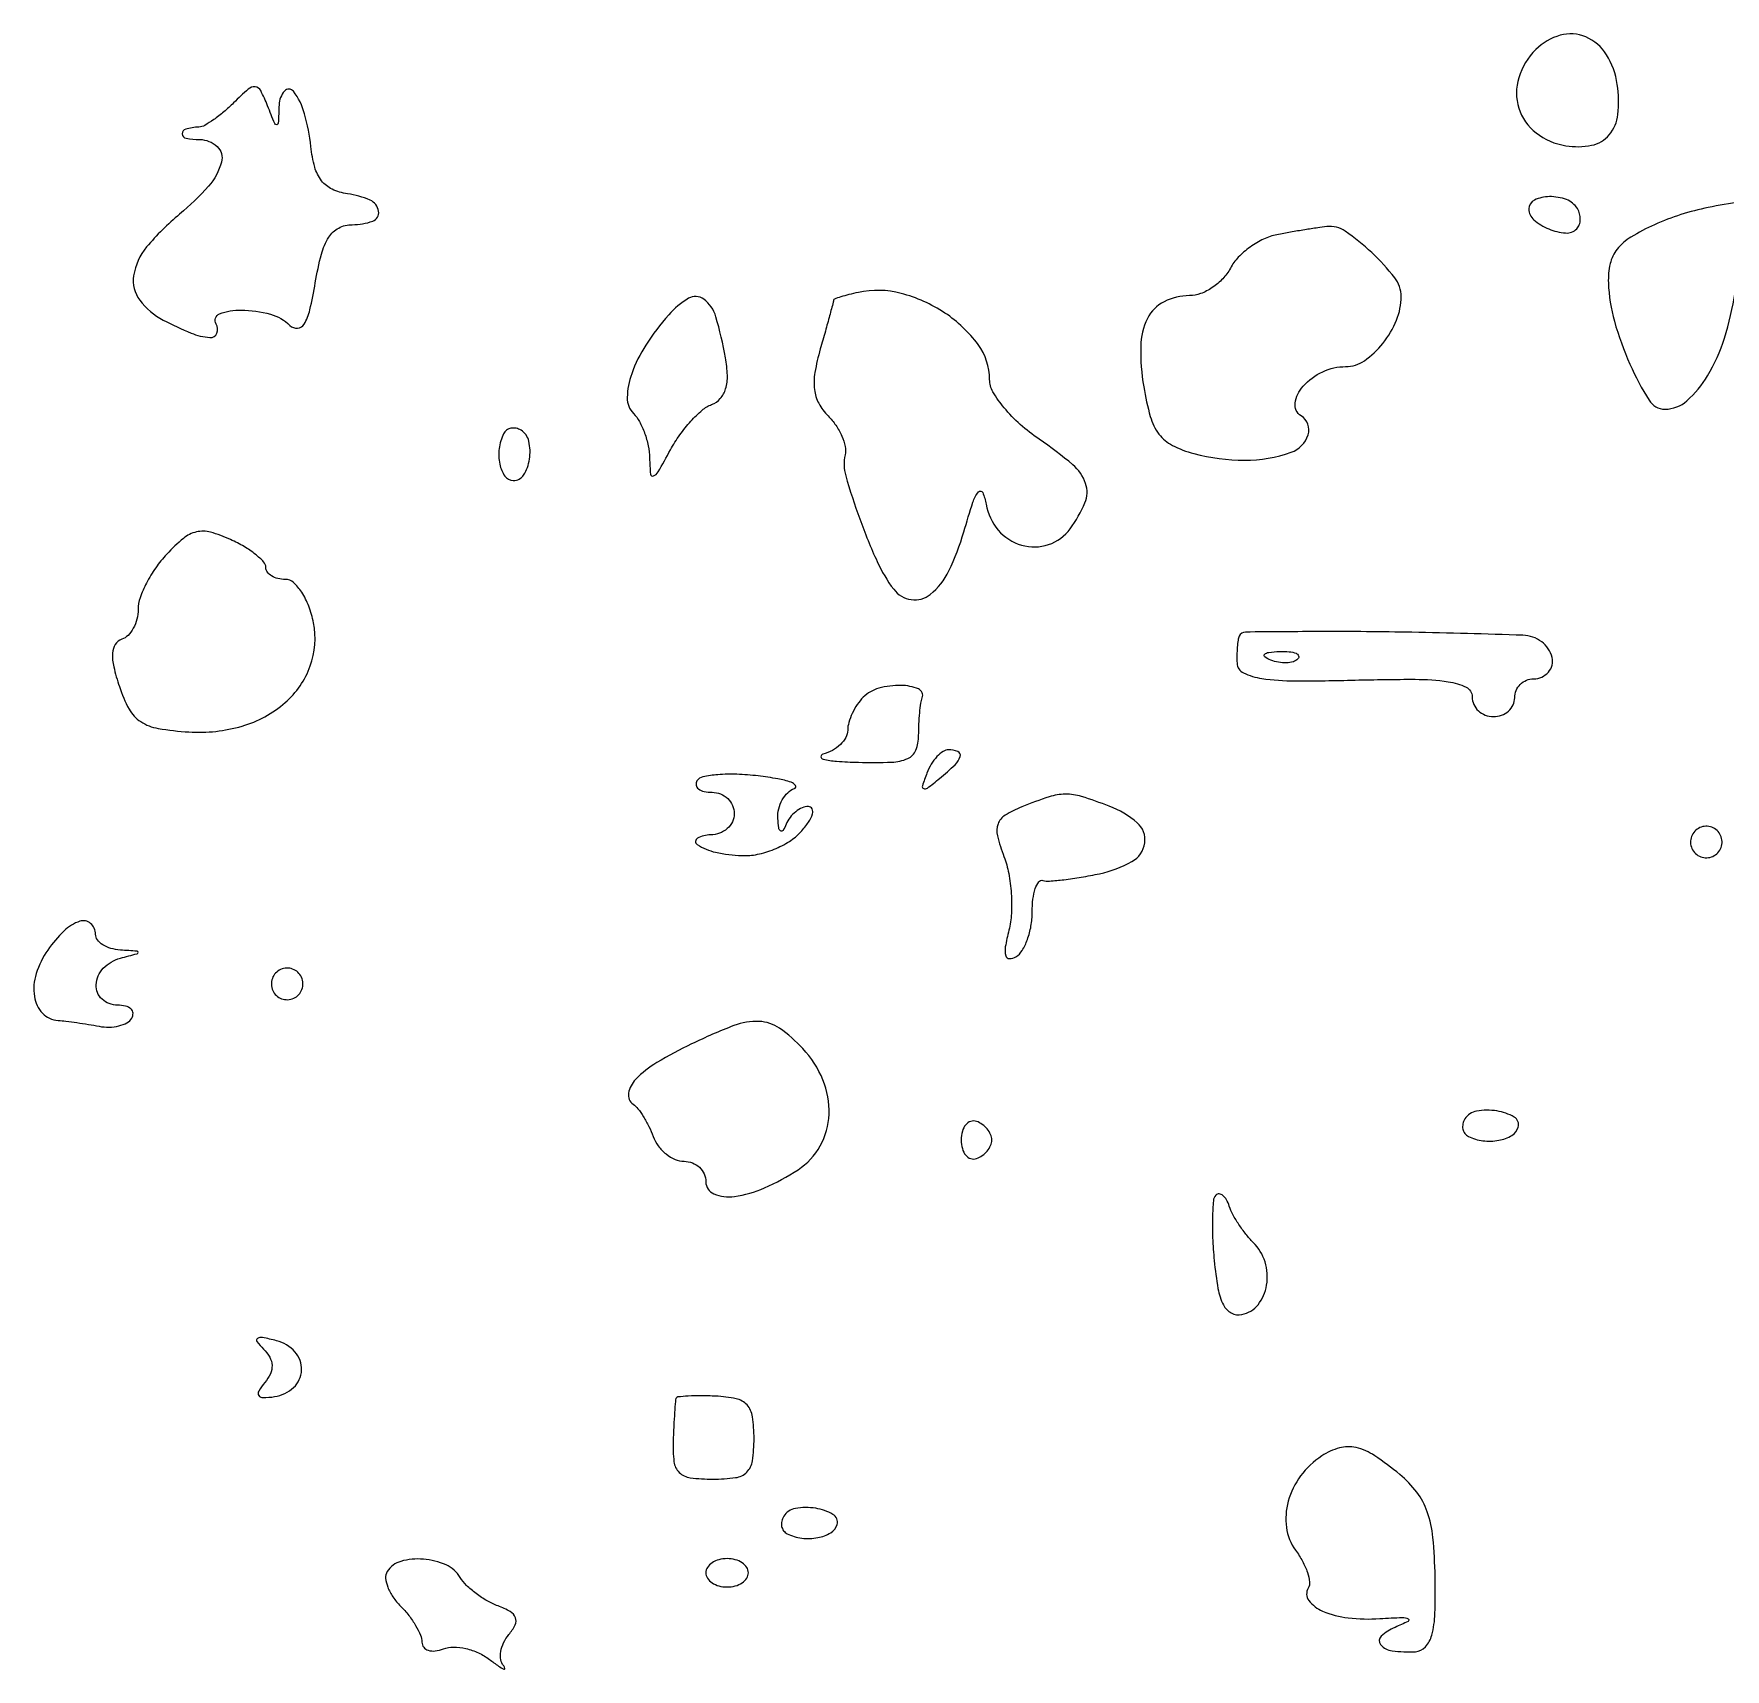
# Model space of a CAD drawing. Extents: x 0 to 5034, y 0 to 2560.
# Drawn here: x 1435.7 to 1554.8, y 1719.2 to 1834.5 of the extents above; entities that cross this region are included whole.
import ezdxf

# ---------------------------------------------------------------- set-up
doc = ezdxf.new("R2010")
doc.units = 0

msp = doc.modelspace()

# ---------------------------------------------------------------- linework, layer by layer
for points in [[(1541.482409, 1833.339552, 0.121898), (1540.286131, 1831.356463, 0.151913), (1540.288964, 1829.214942, 0.153669), (1541.502735, 1827.470124, 0.125357), (1543.600106, 1826.561941, 0.088744), (1545.42118, 1826.594362, 0.171202), (1546.660958, 1827.32735, 0.149192), (1547.272256, 1828.767035, 0.062849), (1547.229365, 1830.890598, 0.10252), (1546.46668, 1832.97963, 0.154612), (1545.008144, 1834.232325, 0.170721), (1543.207219, 1834.348911, 0.128669)], [(1449.729654, 1829.586797, -0.020358), (1449.037163, 1828.948513, -0.023655), (1448.327729, 1828.401687, -0.023589), (1447.692161, 1828.001262, -0.114118), (1447.285714, 1827.880952, 0.046683), (1446.35095, 1827.736013, 0.358715), (1446.106466, 1827.40408, 0.346148), (1446.384425, 1827.087469, 0.045992), (1447.333333, 1827, -0.191201), (1448.561613, 1826.51248, -0.275873), (1448.872841, 1825.416781, -0.115852), (1447.960467, 1823.715589, -0.03902), (1445.925953, 1821.743396, 0.045628), (1443.600834, 1819.429226, 0.13668), (1442.685008, 1817.405077, 0.200891), (1443.111448, 1815.686998, 0.11359), (1444.772534, 1814.27423, 0.021728), (1446.731915, 1813.363424, 0.079729), (1448.058856, 1813.049146, 0.32151), (1448.550071, 1813.349439, 0.243), (1448.5, 1814, -0.471583), (1448.743084, 1814.714953, -0.095337), (1450.26641, 1814.979022, -0.060173), (1452.327665, 1814.69137, -0.132401), (1453.6959, 1813.9041, 0.218271), (1454.233608, 1813.704403, 0.24449), (1454.699661, 1813.992569, 0.077663), (1455.1011, 1814.990588, 0.015013), (1455.483798, 1816.9041, -0.021549), (1455.915313, 1818.924079, -0.07835), (1456.436742, 1820.124001, -0.131616), (1457.13676, 1820.766723, -0.12084), (1458.087898, 1821, 0.085019), (1459.530994, 1821.247167, 0.360864), (1459.947973, 1821.944538, 0.257334), (1459.340709, 1822.731069, 0.067225), (1457.75, 1823.180449, -0.073825), (1456.671439, 1823.500499, -0.11927), (1455.926576, 1824.094583, -0.098694), (1455.447724, 1825.052961, -0.039536), (1455.173053, 1826.5, 0.040568), (1454.727313, 1828.822149, 0.095141), (1453.945395, 1830.39858, 0.475268), (1453.312961, 1830.419651, 0.171847), (1452.929715, 1829.45, -0.003242), (1452.874553, 1828.153243, -0.372401), (1452.765583, 1828.039045, -0.331507), (1452.621977, 1828.125982, -0.002953), (1452.123654, 1829.372511, 0.024693), (1451.637292, 1830.450654, 0.257572), (1451.248807, 1830.712716, 0.205553), (1450.758906, 1830.552438, 0.015939)], [(1541, 1822.106989, 0.218838), (1541.351599, 1821.34213, 0.079209), (1542.394883, 1820.701133, 0.079214), (1543.585694, 1820.41633, 0.218914), (1544.375048, 1820.708381, 0.112362), (1544.552986, 1820.991182, 0.077846), (1544.621794, 1821.36413, 0.072274), (1544.574254, 1821.767811, 0.073142), (1544.413797, 1822.13948, 0.166742), (1543.649023, 1822.766543, 0.091719), (1542.443632, 1822.977688, 0.10994), (1541.394307, 1822.733635, 0.288442)], [(1549.859244, 1821, 0.030756), (1548.191161, 1820.128488, 0.089177), (1547.216773, 1819.272449, 0.112056), (1546.726032, 1818.253681, 0.066031), (1546.59882, 1816.902181, 0.058972), (1547.024402, 1814.193227, 0.036955), (1548.118341, 1811.17306, 0.032811), (1549.466833, 1808.626447, 0.260197), (1550.589124, 1808, 0.184882), (1552.133804, 1808.591381, 0.075126), (1553.590109, 1810.357476, 0.058717), (1554.779948, 1813.005568, 0.039566), (1555.522974, 1816.238639, -0.012165), (1556.029562, 1819.169824, -0.124805), (1556.553603, 1820.272094, -0.201433), (1557.438634, 1820.734126, -0.040572), (1559.253028, 1820.738639, 0.037699), (1560.487355, 1820.734627, 0.055171), (1561.554839, 1820.931461, 0.068814), (1562.344166, 1821.29345, 0.16753), (1562.737237, 1821.788144, 0.49369), (1562.089708, 1822.781397, 0.034268), (1558.217435, 1822.809991, 0.034724), (1553.629845, 1822.20768, 0.055055)], [(1523.247807, 1820.29398, 0.063593), (1522.309764, 1819.985997, 0.044897), (1521.353755, 1819.420725, 0.045223), (1520.523254, 1818.700938, 0.068836), (1519.962624, 1817.930162, -0.066649), (1519.430598, 1817.191975, -0.05556), (1518.691877, 1816.566985, -0.057652), (1517.868517, 1816.142501, -0.090454), (1517.087261, 1816, 0.117897), (1515.29381, 1815.571155, 0.160408), (1514.128113, 1814.400489, 0.113698), (1513.644198, 1812.412203, 0.044136), (1513.86029, 1809.570474, 0.027077), (1514.323435, 1807.482192, 0.093139), (1514.934687, 1806.242642, 0.114544), (1515.877523, 1805.450385, 0.052401), (1517.38704, 1804.87178, 0.065505), (1520.973952, 1804.401007, 0.084604), (1524.24254, 1804.959148, 0.233052), (1525.442691, 1806.184688, 0.346503), (1524.951442, 1807.530011, -0.298626), (1524.532665, 1808.426915, -0.148909), (1525.088765, 1809.610577, -0.098925), (1526.471544, 1810.637399, -0.110832), (1528.087261, 1811, 0.15249), (1529.405131, 1811.411493, 0.073898), (1530.706713, 1812.630932, 0.069869), (1531.670546, 1814.272426, 0.098168), (1532, 1815.934259, 0.167009), (1531.542994, 1817.264302, 0.038754), (1529.926394, 1819.036921, 0.038427), (1528.064095, 1820.534021, 0.179082), (1526.75, 1820.863818, 0.009819), (1526.117513, 1820.782315, 0.003376), (1525.205606, 1820.640253, 0.003353), (1524.201729, 1820.469994, 0.003878)], [(1493.75, 1816.228451, 0.009382), (1493.079154, 1816.07144, 0.015048), (1492.514062, 1815.909699, 0.008857), (1492.060535, 1815.756088, 0.316612), (1492, 1815.670074, -0.065689), (1491.981877, 1815.532726, -0.000672), (1491.726862, 1814.588256, -0.00216), (1491.426548, 1813.500536, -0.001399), (1491.070167, 1812.244659, 0.026734), (1490.688843, 1810.58503, 0.072165), (1490.654691, 1809.379069, 0.094662), (1490.958621, 1808.412084, 0.073157), (1491.619157, 1807.5237, -0.047732), (1492.163879, 1806.863709, -0.046224), (1492.58029, 1806.105503, -0.049916), (1492.817095, 1805.366509, -0.107813), (1492.814456, 1804.772439, 0.126188), (1492.86118, 1803.304165, 0.016133), (1493.847518, 1800.278452, 0.019689), (1495.07803, 1797.257094, 0.056085), (1496.240711, 1795.309441, 0.19511), (1497.477551, 1794.576123, 0.212), (1498.820449, 1794.944908, 0.10914), (1500.126303, 1796.601496, 0.041955), (1501.181661, 1799.352823, -0.00715), (1501.823024, 1801.450578, -0.092651), (1502.210192, 1802.166437, -0.562911), (1502.510019, 1802.125662, -0.060934), (1502.755873, 1801.297279, 0.136627), (1503.607423, 1799.480761, 0.145171), (1505.257607, 1798.417136, 0.153225), (1507.151642, 1798.454793, 0.155091), (1508.673804, 1799.568579, 0.056878), (1509.716148, 1801.398657, 0.186318), (1509.764956, 1802.765553, 0.135497), (1508.856672, 1804.087298, 0.02538), (1506.493167, 1805.878902, -0.03292), (1505.15632, 1806.924358, -0.037218), (1504.026118, 1808.097194, -0.040332), (1503.235675, 1809.223659, -0.133598), (1503, 1810.089947, 0.160465), (1502.187943, 1812.555115, 0.087338), (1499.853635, 1814.774322, 0.082671), (1496.755987, 1816.161087, 0.11731)], [(1480.385271, 1814.648977, 0.035702), (1478.777395, 1812.521042, 0.058443), (1477.777498, 1810.497539, 0.078676), (1477.461863, 1808.812472, 0.206236), (1477.907359, 1807.692641, -0.072559), (1478.329271, 1807.1266, -0.037452), (1478.690798, 1806.318776, -0.036254), (1478.944274, 1805.415054, -0.045394), (1479.040038, 1804.55, 0.017468), (1479.101527, 1803.422078, 0.501095), (1479.314785, 1803.290636, 0.170311), (1479.641643, 1803.573904, 0.005404), (1480.509848, 1805.131426, -0.030558), (1481.165628, 1806.180169, -0.02936), (1481.952494, 1807.155979, -0.030678), (1482.748443, 1807.931098, -0.086312), (1483.413219, 1808.328325, 0.121607), (1484.023847, 1808.753682, 0.108446), (1484.398076, 1809.431772, 0.079774), (1484.521795, 1810.385264, 0.037319), (1484.391224, 1811.626826, 0.026023), (1483.710734, 1814.514639, 0.161641), (1482.858144, 1815.750323, 0.304067), (1481.783005, 1815.810543, 0.07965)], [(1468.754232, 1806.266312, 0.084697), (1468.436116, 1805.221291, 0.082939), (1468.479003, 1804.121909, 0.104464), (1468.84371, 1803.288862, 0.234312), (1469.437328, 1802.972506, 0.26629), (1470.162879, 1803.360605, 0.1021), (1470.575922, 1804.472687, 0.093314), (1470.533019, 1805.735512, 0.201974), (1469.980032, 1806.512341, 0.086456), (1469.629461, 1806.652808, 0.102024), (1469.272696, 1806.654687, 0.11056), (1468.965717, 1806.518222, 0.11748)], [(1445.013325, 1797.783928, 0.035451), (1444.242844, 1796.829487, 0.032659), (1443.591414, 1795.750055, 0.034266), (1443.140121, 1794.709398, 0.085376), (1443, 1793.894772, -0.06198), (1442.914222, 1793.205444, -0.062864), (1442.662188, 1792.561693, -0.069189), (1442.289839, 1792.058325, -0.119058), (1441.85, 1791.783333, 0.173613), (1441.391339, 1791.423268, 0.128147), (1441.194982, 1790.802904, 0.071158), (1441.281685, 1789.846818, 0.021884), (1441.677721, 1788.45, 0.044737), (1442.36451, 1786.867463, 0.124087), (1443.181569, 1785.982952, 0.103391), (1444.415297, 1785.501514, 0.02578), (1446.577721, 1785.252919, 0.086165), (1450.320933, 1785.662531, 0.10995), (1453.359139, 1787.321992, 0.126272), (1455.130887, 1789.908181, 0.137564), (1455.361855, 1792.940727, 0.04082), (1455.026439, 1794.111621, 0.053904), (1454.525826, 1795.101339, 0.065345), (1453.946206, 1795.780486, 0.185535), (1453.375, 1796, -0.059147), (1452.849145, 1796.062424, -0.078112), (1452.403906, 1796.246599, -0.096575), (1452.105679, 1796.51928, -0.160754), (1452, 1796.839485, 0.190104), (1451.843728, 1797.235648, 0.037205), (1451.269539, 1797.765191, 0.034715), (1450.465485, 1798.316684, 0.026072), (1449.513325, 1798.811975, 0.038817), (1448.103162, 1799.326616, 0.124878), (1447.112109, 1799.350275, 0.117306), (1446.193682, 1798.897362, 0.032282)], [(1520.589385, 1792, 0.06704), (1520.508632, 1791.718268, 0.016115), (1520.453688, 1791.234291, 0.016263), (1520.426408, 1790.66985, 0.015481), (1520.435134, 1790.095459, 0.276567), (1520.888398, 1789.412301, 0.076051), (1522.175838, 1789.023136, 0.03517), (1524.519687, 1788.855446, 0.006885), (1528.75, 1788.908997, -0.006802), (1532.982475, 1788.963281, -0.035301), (1535.312516, 1788.796748, -0.078146), (1536.575997, 1788.408817, -0.286722), (1537, 1787.730205, 0.106557), (1537.114885, 1787.197245, 0.099415), (1537.440625, 1786.743664, 0.096009), (1537.927377, 1786.439591, 0.091996), (1538.5, 1786.333333, 0.087646), (1539.072738, 1786.434507, 0.094518), (1539.559375, 1786.725, 0.100101), (1539.884901, 1787.158026, 0.111732), (1540, 1787.666667, -0.099038), (1540.10179, 1788.175518, -0.097945), (1540.391667, 1788.608333, -0.097945), (1540.824482, 1788.89821, -0.099038), (1541.333333, 1789, 0.213317), (1542.373673, 1789.465003, 0.24734), (1542.63428, 1790.50653, 0.175292), (1541.900742, 1791.609656, 0.152244), (1540.583333, 1792.067904, 0.003144), (1532.743436, 1792.274093, 0.005851), (1526.385807, 1792.326893, 0.001592), (1521.030915, 1792.291659, 0.29515)], [(1524.729167, 1790.395833, -0.126455), (1524.402231, 1790.202593, -0.060344), (1523.916927, 1790.123424, -0.05415), (1523.359369, 1790.160852, -0.051402), (1522.8125, 1790.316886, -0.054073), (1522.395823, 1790.538436, -0.470617), (1522.37858, 1790.720685, -0.168741), (1522.670344, 1790.862007, -0.018894), (1523.416667, 1790.921053, -0.028489), (1524.112848, 1790.910055, -0.077125), (1524.592839, 1790.799335, -0.208169), (1524.77538, 1790.614691, -0.296942)], [(1494.097244, 1787.697244, 0.048416), (1493.677278, 1787.186992, 0.037709), (1493.322315, 1786.561979, 0.038808), (1493.079088, 1785.922673, 0.071614), (1493, 1785.373324, -0.127774), (1492.869293, 1784.870201, -0.074204), (1492.485938, 1784.372646, -0.066098), (1491.919087, 1783.955708, -0.061719), (1491.25, 1783.689326, 0.352052), (1491.116137, 1783.508849, 0.33877), (1491.2625, 1783.332266, 0.038999), (1492.219137, 1783.190155, 0.010557), (1493.75, 1783.116001, 0.014767), (1496.092588, 1783.121259, 0.096671), (1497.23325, 1783.381751, 0.194865), (1497.799379, 1783.967196, 0.096225), (1498, 1785, -0.01128), (1498.01836, 1785.813702, -0.012195), (1498.073437, 1786.60481, -0.011765), (1498.153008, 1787.279313, -0.056015), (1498.25, 1787.654671, 0.404005), (1497.98277, 1788.281261, 0.097687), (1496.765843, 1788.534294, 0.068965), (1495.193844, 1788.332834, 0.130795)], [(1498.584097, 1782.358556, 0.012731), (1498.264678, 1781.458284, 0.389672), (1498.355597, 1781.258808, 0.27071), (1498.617386, 1781.292701, 0.008807), (1499.477108, 1781.981001, 0.017238), (1500.562498, 1782.946872, 0.127361), (1500.925, 1783.530548, 0.389178), (1500.765008, 1783.870501, 0.097466), (1500.106989, 1784, 0.148172), (1499.719384, 1783.882557, 0.058677), (1499.291272, 1783.517826, 0.05126), (1498.891147, 1782.986565, 0.0442)], [(1482.380278, 1781.806286, 0.186586), (1482.323297, 1781.501201, 0.186248), (1482.486306, 1781.236847, 0.111622), (1482.878933, 1781.057902, 0.051373), (1483.440983, 1781, -0.095165), (1484.036055, 1780.885705, -0.09695), (1484.542039, 1780.559375, -0.098802), (1484.880765, 1780.072373, -0.103052), (1485, 1779.5, -0.110331), (1484.872172, 1778.927758, -0.09994), (1484.510417, 1778.440625, -0.094932), (1483.969674, 1778.113896, -0.088788), (1483.333333, 1778, 0.127734), (1482.413084, 1777.761007, 0.562904), (1482.396548, 1777.316936, 0.093912), (1483.692579, 1776.776074, 0.041105), (1485.547031, 1776.541337, 0.062678), (1486.635207, 1776.63016, 0.044264), (1487.810117, 1776.987313, 0.044615), (1488.890804, 1777.540007, 0.068435), (1489.694786, 1778.215236, 0.031461), (1490.241366, 1778.90138, 0.078698), (1490.520715, 1779.475726, 0.186366), (1490.494274, 1779.837849, 0.290101), (1490.238321, 1780, 0.102705), (1489.790976, 1779.907131, 0.065381), (1489.333302, 1779.632812, 0.061674), (1488.935095, 1779.227916, 0.067691), (1488.662281, 1778.75, -0.039934), (1488.443361, 1778.31184, -0.436971), (1488.271124, 1778.276265, -0.209411), (1488.13627, 1778.502419, -0.019378), (1488.078947, 1779.166667, -0.07101), (1488.142356, 1779.836018, -0.068322), (1488.390378, 1780.470458, -0.073264), (1488.778159, 1780.974921, -0.109658), (1489.25, 1781.264681, 0.496235), (1489.318088, 1781.47205, 0.159435), (1489.013418, 1781.703938, 0.039815), (1488.073559, 1781.948715, 0.013878), (1486.689295, 1782.154301, 0.020916), (1485.193406, 1782.271006, 0.029164), (1483.851606, 1782.241109, 0.029002), (1482.794125, 1782.093621, 0.208093)], [(1505.260958, 1779.972892, 0.042074), (1504.088067, 1779.382376, 0.171197), (1503.592647, 1778.771201, 0.148261), (1503.552428, 1777.928518, 0.029167), (1504.012592, 1776.46688, -0.04503), (1504.345031, 1775.281029, -0.029317), (1504.522061, 1773.868818, -0.029443), (1504.532242, 1772.458693, -0.048602), (1504.355791, 1771.281449, 0.018366), (1504.10632, 1770.106262, 0.108597), (1504.133753, 1769.481705, 0.339413), (1504.395679, 1769.280042, 0.139719), (1504.854157, 1769.409864, 0.119126), (1505.294041, 1769.854445, 0.048535), (1505.663409, 1770.627048, 0.044395), (1505.915217, 1771.572726, 0.042902), (1506, 1772.559017, -0.02928), (1506.053962, 1773.479724, -0.051894), (1506.220313, 1774.220904, -0.076789), (1506.462982, 1774.689594, -0.313266), (1506.75, 1774.78874, 0.087645), (1507.214632, 1774.742251, 0.010769), (1508.234375, 1774.841126, 0.012472), (1509.450635, 1775.016418, 0.010005), (1510.75, 1775.26374, 0.075884), (1513.026637, 1776.119574, 0.233317), (1513.932193, 1777.439512, 0.256622), (1513.399138, 1778.857732, 0.086602), (1511.4349, 1780.024751, 0.015333), (1509.473895, 1780.702274, 0.077755), (1508.333366, 1780.870914, 0.078096), (1507.198114, 1780.682724, 0.015544)], [(1552.552786, 1778.08541, 0.099038), (1552.401684, 1777.679226, 0.097945), (1552.417584, 1777.244476, 0.097945), (1552.597789, 1776.848514, 0.099038), (1552.91459, 1776.552786, 0.099038), (1553.320774, 1776.401684, 0.097945), (1553.755524, 1776.417584, 0.097945), (1554.151486, 1776.597789, 0.099038), (1554.447214, 1776.91459, 0.099038), (1554.598316, 1777.320774, 0.097945), (1554.582416, 1777.755524, 0.097945), (1554.402211, 1778.151486, 0.099038), (1554.08541, 1778.447214, 0.099038), (1553.679226, 1778.598316, 0.097945), (1553.244476, 1778.582416, 0.097945), (1552.848514, 1778.402211, 0.099038)], [(1436.632143, 1769.885198, 0.077104), (1435.817266, 1768.228447, 0.112538), (1435.689274, 1766.613115, 0.154693), (1436.259143, 1765.43944, 0.188431), (1437.356989, 1764.923489, -0.013259), (1437.916632, 1764.871091, -0.005355), (1438.677137, 1764.771216, -0.005295), (1439.493829, 1764.646214, -0.006693), (1440.246029, 1764.512555, 0.05232), (1440.955656, 1764.452308, 0.056266), (1441.64454, 1764.543956, 0.063249), (1442.211855, 1764.764654, 0.130709), (1442.555046, 1765.089067, 0.158234), (1442.639437, 1765.434354, 0.191241), (1442.494695, 1765.732413, 0.126796), (1442.11557, 1765.933932, 0.059147), (1441.559017, 1766, -0.186577), (1440.455529, 1766.426623, -0.226402), (1440.040564, 1767.442852, -0.178839), (1440.548157, 1768.605758, -0.138294), (1441.75, 1769.310674, 0.001923), (1442.926177, 1769.622879, 0.339035), (1443, 1769.719237, 0.392517), (1442.923939, 1769.801199, 0.002113), (1441.75, 1769.883999, -0.054605), (1441.080606, 1770.002555, -0.070943), (1440.514062, 1770.259675, -0.08736), (1440.132621, 1770.609345, -0.165114), (1440, 1771, 0.216753), (1439.653658, 1771.761395, 0.265125), (1438.898702, 1771.913384, 0.113365), (1437.781987, 1771.235727, 0.047183)], [(1452.552786, 1768.08541, 0.099038), (1452.401684, 1767.679226, 0.097945), (1452.417584, 1767.244476, 0.097945), (1452.597789, 1766.848514, 0.099038), (1452.91459, 1766.552786, 0.099038), (1453.320774, 1766.401684, 0.097945), (1453.755524, 1766.417584, 0.097945), (1454.151486, 1766.597789, 0.099038), (1454.447214, 1766.91459, 0.099038), (1454.598316, 1767.320774, 0.097945), (1454.582416, 1767.755524, 0.097945), (1454.402211, 1768.151486, 0.099038), (1454.08541, 1768.447214, 0.099038), (1453.679226, 1768.598316, 0.097945), (1453.244476, 1768.582416, 0.097945), (1452.848514, 1768.402211, 0.099038)], [(1482, 1763.269535, 0.022227), (1479.552865, 1761.954472, 0.065606), (1478.057762, 1760.773423, 0.148733), (1477.554318, 1759.79662, 0.296189), (1477.875728, 1759.026393, -0.078118), (1478.21587, 1758.70602, -0.025753), (1478.609317, 1758.140566, -0.024932), (1478.987734, 1757.458546, -0.025816), (1479.291557, 1756.75, 0.070965), (1479.652837, 1756.080995, 0.064307), (1480.197408, 1755.514062, 0.067826), (1480.834935, 1755.130495, 0.101897), (1481.468615, 1755, -0.093101), (1482.053192, 1754.890199, -0.09635), (1482.550156, 1754.576241, -0.099211), (1482.882769, 1754.10784, -0.105311), (1483, 1753.557418, 0.306189), (1483.575128, 1752.706295, 0.128801), (1485.013258, 1752.523972, 0.072087), (1487.139784, 1753.121696, 0.040548), (1489.499486, 1754.407706, 0.121078), (1491.061825, 1756.085526, 0.117889), (1491.688195, 1758.313247, 0.108357), (1491.256197, 1760.735742, 0.089659), (1489.836045, 1762.94561, 0.052598), (1488.199383, 1764.36859, 0.143283), (1486.759388, 1764.855307, 0.102812), (1484.987065, 1764.562759, 0.020045)], [(1536.487659, 1757.980032, 0.086456), (1536.347192, 1757.629461, 0.102024), (1536.345313, 1757.272696, 0.11056), (1536.481778, 1756.965717, 0.11748), (1536.733688, 1756.754232, 0.085984), (1537.764165, 1756.443417, 0.076224), (1538.8851, 1756.477903, 0.087776), (1539.803236, 1756.82141, 0.194412), (1540.25, 1757.404671, 0.34024), (1539.96037, 1758.116771, 0.094491), (1538.74709, 1758.546191, 0.079865), (1537.313066, 1758.535234, 0.215807)], [(1501, 1756.5, 0.064908), (1501.079656, 1755.888977, 0.107546), (1501.315781, 1755.428177, 0.143818), (1501.666526, 1755.189601, 0.159683), (1502.075, 1755.191667, 0.073624), (1502.485911, 1755.399741, 0.066918), (1502.834219, 1755.723802, 0.070382), (1503.069583, 1756.110048, 0.102038), (1503.15, 1756.5, 0.102038), (1503.069583, 1756.889952, 0.070382), (1502.834219, 1757.276198, 0.066918), (1502.485911, 1757.600259, 0.073624), (1502.075, 1757.808333, 0.159683), (1501.666526, 1757.810399, 0.143818), (1501.315781, 1757.571823, 0.107546), (1501.079656, 1757.111023, 0.064908)], [(1518.947786, 1752.614453, 0.17773), (1518.765326, 1752.22037, 0.014003), (1518.702183, 1751.048302, 0.017663), (1518.715865, 1749.609139, 0.012563), (1518.828627, 1747.999814, 0.018943), (1519.092179, 1746.029314, 0.075226), (1519.476291, 1744.87413, 0.151982), (1520.025509, 1744.310934, 0.174068), (1520.765532, 1744.197861, 0.177648), (1521.913731, 1744.893459, 0.129906), (1522.52154, 1746.268824, 0.114961), (1522.404841, 1747.905933, 0.121928), (1521.574413, 1749.28273, -0.029006), (1521.063034, 1749.857152, -0.0213), (1520.562726, 1750.547951, -0.021654), (1520.14421, 1751.24469, -0.043995), (1519.889881, 1751.830357, 0.046403), (1519.687668, 1752.289953, 0.092625), (1519.435127, 1752.594725, 0.155598), (1519.177243, 1752.699346, 0.21892)], [(1451.832156, 1741.767844, -0.067389), (1452.272447, 1741.189658, -0.120309), (1452.434853, 1740.617951, -0.118663), (1452.316381, 1740.030212, -0.064488), (1451.920399, 1739.404087, 0.035635), (1451.494662, 1738.809608, 0.29816), (1451.503882, 1738.494921, 0.253821), (1451.809138, 1738.341843, 0.028361), (1452.611064, 1738.413422, 0.151488), (1453.956198, 1739.057262, 0.199425), (1454.517541, 1740.281226, 0.194847), (1454.05101, 1741.565062, 0.146432), (1452.754251, 1742.354014, 0.013695), (1451.76717, 1742.583457, 0.194201), (1451.417677, 1742.518912, 0.438492), (1451.376575, 1742.290526, 0.034256)], [(1480.9, 1738.283022, 0.065819), (1480.856719, 1738.078143, 0.002449), (1480.8, 1737.290013, 0.004404), (1480.745579, 1736.355005, 0.003078), (1480.7, 1735.3, 0.037519), (1480.756021, 1733.825793, 0.174384), (1481.12682, 1733.074138, 0.161948), (1481.910156, 1732.699495, 0.03126), (1483.5, 1732.6, 0.033004), (1485.098289, 1732.705616, 0.16326), (1485.896931, 1733.096968, 0.165315), (1486.292455, 1733.88765, 0.034055), (1486.4, 1735.464828, 0.035397), (1486.291196, 1736.99982, 0.149629), (1485.904069, 1737.825159, 0.158228), (1485.13538, 1738.266613, 0.040948), (1483.7, 1738.447849, 0.009948), (1482.657865, 1738.472711, 0.01569), (1481.76375, 1738.448186, 0.009733), (1481.038225, 1738.391287, 0.291192)], [(1526.399704, 1734.234687, 0.085611), (1524.916149, 1732.82595, 0.092832), (1524.041095, 1731.038791, 0.101408), (1523.914949, 1729.188253, 0.124972), (1524.558972, 1727.588464, -0.034132), (1525.050409, 1726.81004, -0.042993), (1525.389195, 1726.028342, -0.048784), (1525.54449, 1725.351499, -0.172074), (1525.451655, 1724.921776, 0.310386), (1525.493776, 1724.051152, 0.130106), (1526.46696, 1723.293079, 0.073415), (1528.273482, 1722.819356, 0.0438), (1530.499399, 1722.769616, -0.005143), (1532.089054, 1722.857002, -0.14272), (1532.489496, 1722.759477, -0.598379), (1532.483964, 1722.575586, -0.016365), (1531.566376, 1722.155272, 0.085131), (1530.592582, 1721.535672, 0.402482), (1530.551176, 1720.936455, 0.191802), (1531.363335, 1720.497509, 0.040822), (1533, 1720.440372, 0.20038), (1533.707614, 1720.775426, 0.119326), (1534.157719, 1721.608176, 0.056578), (1534.379768, 1723.129234, 0.013006), (1534.395128, 1725.727428, 0.019024), (1534.234262, 1728.491036, 0.059449), (1533.837675, 1730.307595, 0.079475), (1533.102908, 1731.677478, 0.056427), (1531.895128, 1732.938921, 0.026707), (1530.134593, 1734.252435, 0.089244), (1528.817896, 1734.82405, 0.125422), (1527.644948, 1734.802958, 0.080476)], [(1488.487659, 1729.980032, 0.086456), (1488.347192, 1729.629461, 0.102024), (1488.345313, 1729.272696, 0.11056), (1488.481778, 1728.965717, 0.11748), (1488.733688, 1728.754232, 0.085984), (1489.764165, 1728.443417, 0.076224), (1490.8851, 1728.477903, 0.087776), (1491.803236, 1728.82141, 0.194412), (1492.25, 1729.404671, 0.34024), (1491.96037, 1730.116771, 0.094491), (1490.74709, 1730.546191, 0.079865), (1489.313066, 1730.535234, 0.215807)], [(1460.549826, 1726.08062, 0.163911), (1460.442265, 1725.618411, 0.068447), (1460.591854, 1724.987983, 0.057548), (1460.955412, 1724.297463, 0.046485), (1461.490809, 1723.652048, -0.031094), (1462.06837, 1722.997809, -0.031644), (1462.556675, 1722.280669, -0.033351), (1462.897777, 1721.605576, -0.100631), (1463, 1721.102813, 0.171749), (1463.123033, 1720.755203, 0.149986), (1463.444366, 1720.538802, 0.105794), (1463.933698, 1720.497539, 0.060004), (1464.512735, 1720.64326, -0.095627), (1465.218865, 1720.768644, -0.052898), (1466.091426, 1720.662865, -0.050046), (1466.985992, 1720.360103, -0.056721), (1467.762735, 1719.894843, 0.009339), (1468.393092, 1719.431058, 0.047042), (1468.771914, 1719.21334, 0.600456), (1468.83995, 1719.26548, 0.135383), (1468.758676, 1719.440958, -0.136506), (1468.558601, 1719.875451, -0.080971), (1468.559401, 1720.449683, -0.070509), (1468.754567, 1721.072284, -0.062123), (1469.1213, 1721.646158, 0.058648), (1469.563926, 1722.328335, 0.207461), (1469.589077, 1722.838283, 0.175594), (1469.226917, 1723.261785, 0.04067), (1468.362624, 1723.662756, -0.041741), (1467.590864, 1724.022806, -0.031803), (1466.812237, 1724.536881, -0.032585), (1466.140303, 1725.117082, -0.062707), (1465.70031, 1725.674589, 0.153971), (1464.699063, 1726.556964, 0.084742), (1463.101183, 1726.961144, 0.087946), (1461.516276, 1726.807293, 0.188437)], [(1483, 1726, 0.148195), (1483.115568, 1725.618646, 0.098894), (1483.440625, 1725.29375, 0.082425), (1483.926543, 1725.074694, 0.064853), (1484.5, 1725, 0.064853), (1485.073457, 1725.074694, 0.082425), (1485.559375, 1725.29375, 0.098894), (1485.884432, 1725.618646, 0.148195), (1486, 1726, 0.148195), (1485.884432, 1726.381354, 0.098894), (1485.559375, 1726.70625, 0.082425), (1485.073457, 1726.925306, 0.064853), (1484.5, 1727, 0.064853), (1483.926543, 1726.925306, 0.082425), (1483.440625, 1726.70625, 0.098894), (1483.115568, 1726.381354, 0.148195)]]:
    msp.add_lwpolyline(points, format="xyb", close=True)

doc.saveas('drawing.dxf')
